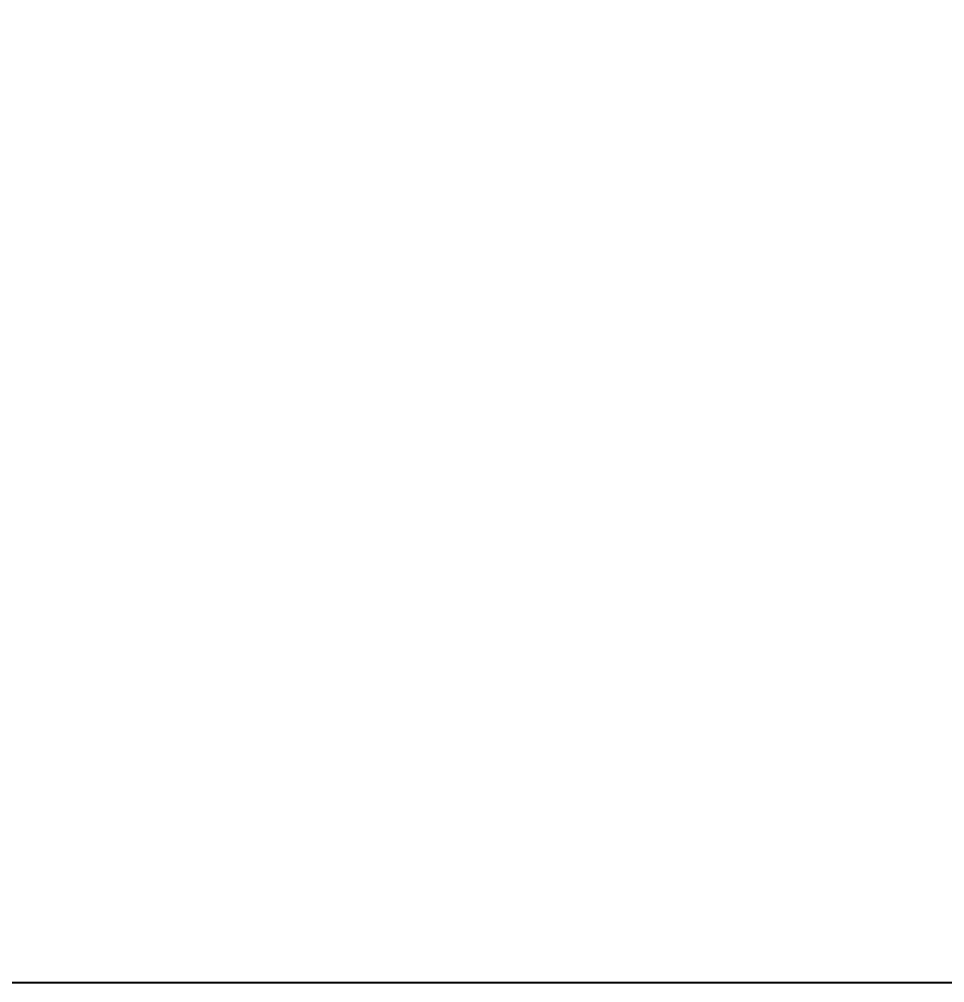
# Model space of a CAD drawing. Header units: millimetres. Extents: x 7392 to 8221, y 1108 to 2280.
# Drawn here: x 7980.66 to 8009.88, y 1482.3 to 1512.72 of the extents above; entities that cross this region are included whole.
import ezdxf

# ---------------------------------------------------------------- set-up
doc = ezdxf.new("R2010")
doc.units = ezdxf.units.MM
doc.layers.add('DIM', color=3, linetype='Continuous', lineweight=9)
doc.styles.get("Standard").update_dxf_attribs({"font": 'arial.ttf'})
doc.dimstyles.new('사본(2) STANDARD', dxfattribs={"dimscale": 0, "dimtxt": 4, "dimasz": 4, "dimexe": 1.25, "dimexo": 0.625, "dimgap": 1.5, "dimtad": 3, "dimtih": 1, "dimtoh": 1, "dimdec": 1, "dimzin": 9, "dimdsep": 46, "dimtxsty": 'Standard', "dimcen": 2.5, "dimclrd": 3, "dimclre": 3, "dimclrt": 4, "dimadec": 0, "dimazin": 0, "dimtfac": 1, "dimtdec": 1, "dimtmove": 0, "dimatfit": 3, "dimfxl": 1.25, "dimtfill": 1, "dimtolj": 1, "dimtzin": 0, "dimarcsym": 0})

# ---------------------------------------------------------------- blocks, each defined once
blk = doc.blocks.new('*D20')
at = {"layer": 'Defpoints', "color": 0, "transparency": 16777216}
for p in [(7935.475, 1935.946), (7751.798, 1482.296), (8011.904, 1482.296)]:
    blk.add_point(p, dxfattribs=at)
at = {"layer": 'DIM', "color": 3, "lineweight": -2, "transparency": 16777216}
for p, q in [((7934.85, 1935.946), (7750.548, 1935.946)), ((7751.798, 1929.946), (7751.798, 1713.686)), ((7751.798, 1488.296), (7751.798, 1704.555)), ((8011.279, 1482.296), (7750.548, 1482.296))]:
    blk.add_line(p, q, dxfattribs=at)
at = {"layer": 'DIM', "color": 3, "transparency": 16777216}
for points in [[(7750.798, 1929.946), (7752.798, 1929.946), (7751.798, 1935.946)], [(7750.798, 1488.296), (7752.798, 1488.296), (7751.798, 1482.296)]]:
    blk.add_solid(points, dxfattribs=at)
at = {"layer": 'DIM', "color": 4, "transparency": 16777216, "insert": (7751.798, 1709.121), "char_height": 6, "attachment_point": 5, "bg_fill": 3, "box_fill_scale": 1.1, "bg_fill_color": 256, "bg_fill_true_color": 13158600, "bg_fill_transparency": 0}
blk.add_mtext('\\A1;453.7', dxfattribs=at)

msp = doc.modelspace()

# ---------------------------------------------------------------- dimensions: what is measured, and where the dimension line sits
at = {"layer": 'DIM'}
dim = msp.add_linear_dim(base=(7751.79758566, 1482.295691141), p1=(7935.47543663, 1935.945691141), p2=(8011.904474039, 1482.295691141), angle=90, dimstyle='사본(2) STANDARD', override={"dimscale": 1, "dimtxt": 6, "dimasz": 6, "dimtad": 0}, dxfattribs=at)
dim.commit()
dim.dimension.update_dxf_attribs({"geometry": '*D20', "text_midpoint": (7751.79758566, 1709.120691141)})

doc.saveas('drawing.dxf')
